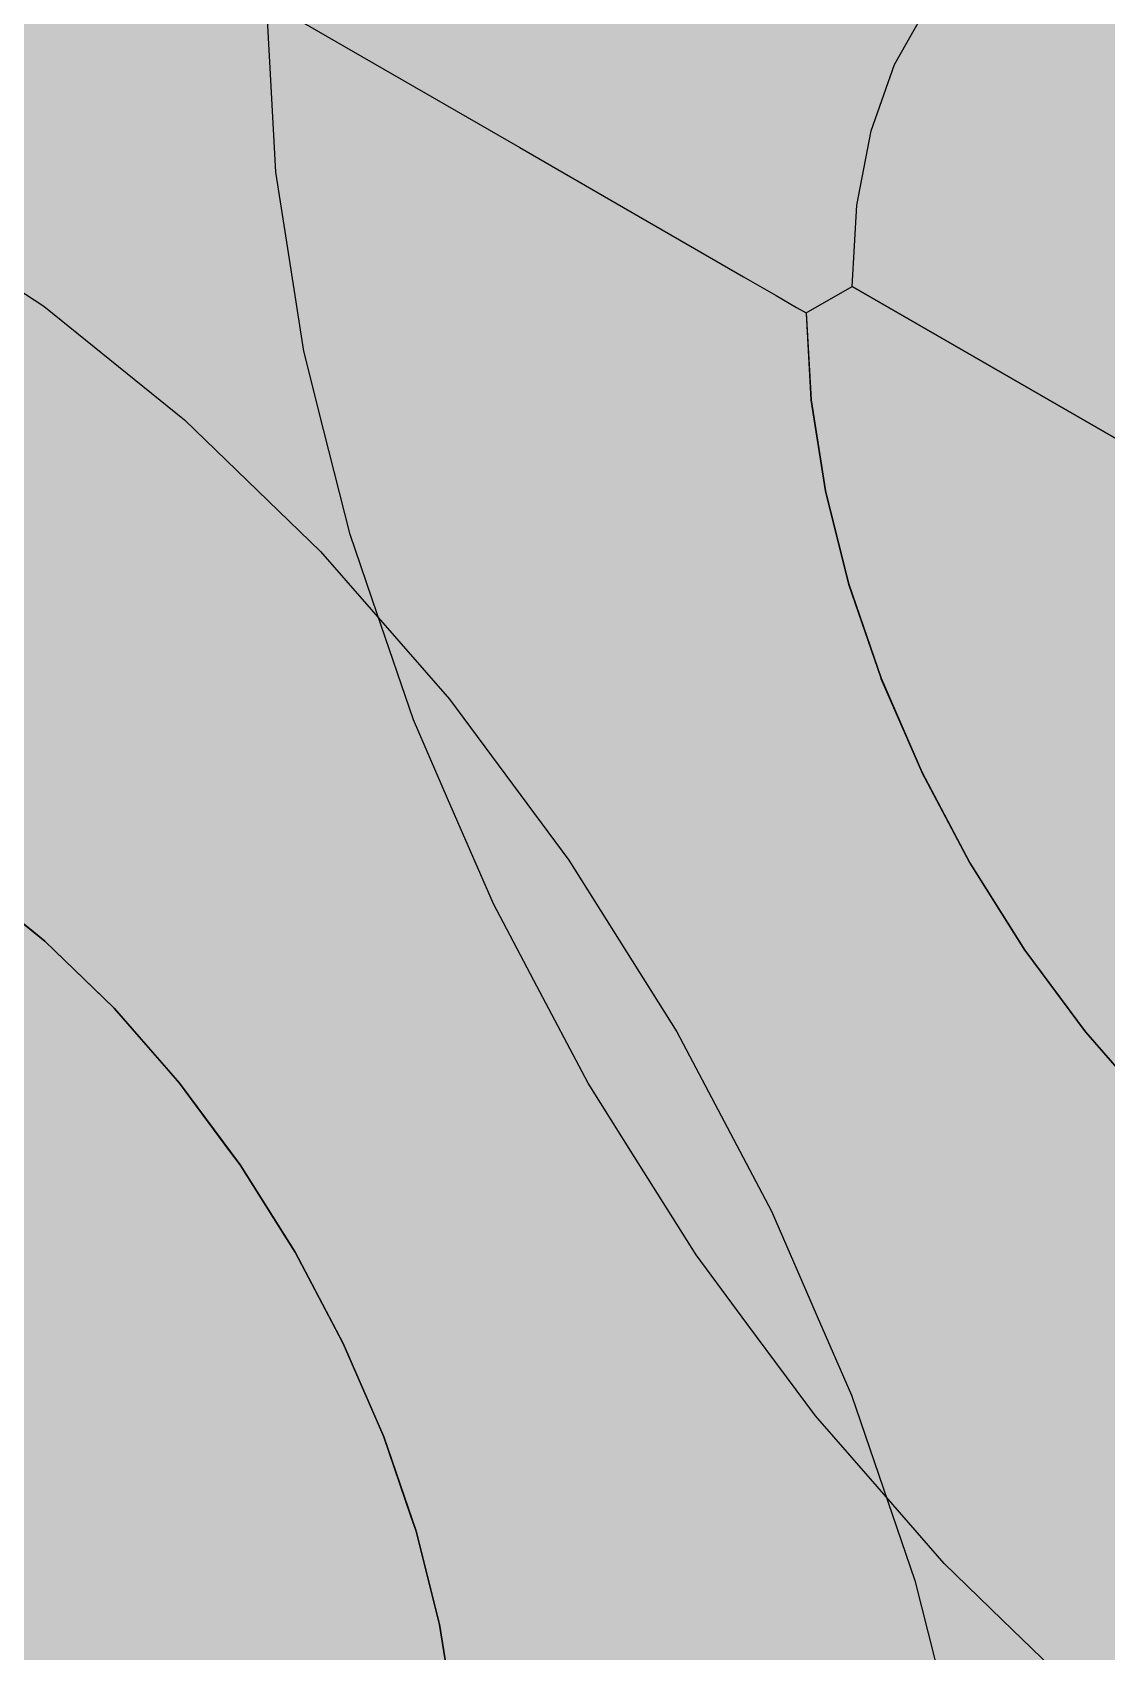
# Model space of a CAD drawing. Extents: x 0 to 297, y 0 to 210.
# Drawn here: x 206.73 to 215.03, y 131.31 to 143.83 of the extents above; entities that cross this region are included whole.
import ezdxf

# ---------------------------------------------------------------- set-up
doc = ezdxf.new("R2010")
doc.units = 0
doc.layers.add('SOMBRA', color=8, linetype='CONTINUOUS')
doc.layers.add('VISIBLE', color=7, linetype='CONTINUOUS')

msp = doc.modelspace()

# ---------------------------------------------------------------- linework, layer by layer
at = {"layer": 'SOMBRA', "color": 254}
for points in [[(212.7764, 150.1021), (211.8535, 149.9229), (200.5398, 143.3909)], [(201.4627, 143.5701), (212.7764, 150.1021), (200.5398, 143.3909)], [(213.7719, 150.0942), (212.7764, 150.1021), (201.4627, 143.5701)], [(202.4581, 143.5623), (213.7719, 150.0942), (201.4627, 143.5701)], [(214.8229, 149.8994), (213.7719, 150.0942), (202.4581, 143.5623)], [(211.8535, 149.9229), (211.019, 149.5596), (199.7053, 143.0277)], [(200.5398, 143.3909), (211.8535, 149.9229), (199.7053, 143.0277)], [(203.5092, 143.3674), (214.8229, 149.8994), (202.4581, 143.5623)], [(215.9115, 149.5209), (214.8229, 149.8994), (203.5092, 143.3674)], [(211.019, 149.5596), (210.2872, 149.0186), (198.9735, 142.4866)], [(199.7053, 143.0277), (211.019, 149.5596), (198.9735, 142.4866)], [(204.5978, 142.989), (215.9115, 149.5209), (203.5092, 143.3674)], [(217.019, 148.9653), (215.9115, 149.5209), (204.5978, 142.989)], [(210.2872, 149.0186), (209.6706, 148.309), (198.3569, 141.777)], [(198.9735, 142.4866), (210.2872, 149.0186), (198.3569, 141.777)], [(205.7053, 142.4333), (217.019, 148.9653), (204.5978, 142.989)], [(218.1266, 148.242), (217.019, 148.9653), (205.7053, 142.4333)], [(198.1474, 141.4075), (209.6706, 148.309), (204.6348, 145.153)], [(198.1474, 141.4075), (198.3569, 141.777), (209.6706, 148.309)], [(206.8129, 141.7101), (218.1266, 148.242), (205.7053, 142.4333)], [(219.2152, 147.3635), (218.1266, 148.242), (206.8129, 141.7101)], [(197.7137, 140.4811), (209.1797, 147.4429), (204.2011, 144.2266)], [(197.7137, 140.4811), (197.8659, 140.911), (209.1797, 147.4429)], [(204.6348, 145.153), (209.1797, 147.4429), (197.8659, 140.911)], [(207.9015, 140.8315), (219.2152, 147.3635), (206.8129, 141.7101)], [(220.2662, 146.3447), (219.2152, 147.3635), (207.9015, 140.8315)], [(197.4168, 139.4204), (208.8229, 146.4353), (203.9041, 143.1659)], [(197.4168, 139.4204), (197.5092, 139.9033), (208.8229, 146.4353)], [(204.2011, 144.2266), (208.8229, 146.4353), (197.5092, 139.9033)], [(203.9041, 143.1659), (208.8229, 146.4353), (208.7305, 145.9524)], [(208.9525, 139.8127), (220.2662, 146.3447), (207.9015, 140.8315)], [(203.9041, 143.1659), (208.7305, 145.9524), (208.6063, 145.3033)], [(203.9041, 143.1659), (208.6063, 145.3033), (197.2926, 138.7713)], [(221.1859, 135.4756), (209.9818, 129.5163), (221.2955, 136.0482)], [(204.1392, 128.9049), (215.3684, 135.5188), (204.0547, 128.9869)], [(204.1392, 128.9049), (215.3709, 135.5164), (215.3684, 135.5188)], [(215.3709, 135.5164), (204.1392, 128.9049), (204.5889, 128.469)], [(215.3709, 135.5164), (204.5889, 128.469), (215.9027, 135.001)], [(221.0049, 134.963), (209.8717, 128.9408), (221.1854, 135.4728)], [(209.8891, 129.0319), (221.1854, 135.4728), (209.8717, 128.9408)], [(209.8891, 129.0319), (221.1859, 135.4756), (221.1854, 135.4728)], [(221.1859, 135.4756), (209.8891, 129.0319), (209.9818, 129.5163)], [(204.6765, 128.3983), (215.9027, 135.001), (204.5889, 128.469)], [(204.6765, 128.3983), (215.9053, 134.9988), (215.9027, 135.001)], [(215.9053, 134.9988), (204.6765, 128.3983), (205.1423, 128.0224)], [(215.9053, 134.9988), (205.1423, 128.0224), (216.456, 134.5544)], [(220.7557, 134.5225), (209.6903, 128.4286), (221.004, 134.9606)], [(209.719, 128.5097), (221.004, 134.9606), (209.6903, 128.4286)], [(209.719, 128.5097), (221.0049, 134.963), (221.004, 134.9606)], [(221.0049, 134.963), (209.719, 128.5097), (209.8717, 128.9408)], [(205.2314, 127.9642), (216.456, 134.5544), (205.1423, 128.0224)], [(205.2314, 127.9642), (216.4587, 134.5526), (216.456, 134.5544)], [(216.4587, 134.5526), (205.2314, 127.9642), (205.7053, 127.6547)], [(216.4587, 134.5526), (205.7053, 127.6547), (217.019, 134.1867)], [(220.4425, 134.1614), (209.4408, 127.9884), (220.7545, 134.5204)], [(209.4803, 128.058), (220.7545, 134.5204), (209.4408, 127.9884)], [(209.4803, 128.058), (220.7557, 134.5225), (220.7545, 134.5204)], [(220.7557, 134.5225), (209.4803, 128.058), (209.6903, 128.4286)], [(205.7944, 127.61), (217.019, 134.1867), (205.7053, 127.6547)], [(205.7944, 127.61), (217.0217, 134.1854), (217.019, 134.1867)], [(217.0217, 134.1854), (205.7944, 127.61), (206.2683, 127.3723)], [(217.0217, 134.1854), (206.2683, 127.3723), (217.582, 133.9043)], [(220.0708, 133.8859), (209.1273, 127.6277), (220.441, 134.1596)], [(209.1769, 127.6847), (220.441, 134.1596), (209.1273, 127.6277)], [(209.1769, 127.6847), (220.4425, 134.1614), (220.441, 134.1596)], [(220.4425, 134.1614), (209.1769, 127.6847), (209.4408, 127.9884)], [(206.3559, 127.3419), (217.582, 133.9043), (206.2683, 127.3723)], [(206.3559, 127.3419), (217.5847, 133.9033), (217.582, 133.9043)], [(217.5847, 133.9033), (206.3559, 127.3419), (206.8217, 127.1799)], [(217.5847, 133.9033), (206.8217, 127.1799), (218.1354, 133.7119)], [(219.6469, 133.7008), (208.7553, 127.3526), (220.069, 133.8846)], [(208.8142, 127.3961), (220.069, 133.8846), (208.7553, 127.3526)], [(208.8142, 127.3961), (220.0708, 133.8859), (220.069, 133.8846)], [(220.0708, 133.8859), (208.8142, 127.3961), (209.1273, 127.6277)], [(206.9062, 127.1642), (218.1354, 133.7119), (206.8217, 127.1799)], [(206.9062, 127.1642), (218.138, 133.7114), (218.1354, 133.7119)], [(218.138, 133.7114), (206.9062, 127.1642), (207.356, 127.0809)], [(218.138, 133.7114), (207.356, 127.0809), (218.6697, 133.6128)], [(219.178, 133.6093), (208.3311, 127.168), (219.6448, 133.6999)], [(208.3983, 127.1972), (219.6448, 133.6999), (208.3311, 127.168)], [(208.3983, 127.1972), (219.6469, 133.7008), (219.6448, 133.6999)], [(219.6469, 133.7008), (208.3983, 127.1972), (208.7553, 127.3526)], [(207.436, 127.0802), (218.6697, 133.6128), (207.356, 127.0809)], [(207.436, 127.0802), (218.6721, 133.6128), (218.6697, 133.6128)], [(218.6721, 133.6128), (207.436, 127.0802), (207.862, 127.0769)], [(218.6721, 133.6128), (207.862, 127.0769), (219.1757, 133.6088)], [(207.9362, 127.0913), (219.1757, 133.6088), (207.862, 127.0769)], [(207.9362, 127.0913), (219.178, 133.6093), (219.1757, 133.6088)], [(219.178, 133.6093), (207.9362, 127.0913), (208.3311, 127.168)]]:
    msp.add_solid(points, dxfattribs=at)
at = {"layer": 'SOMBRA', "color": 252}
for points in [[(212.7057, 141.6577), (226.4574, 149.6839), (226.7859, 149.7869)], [(221.6859, 136.8812), (213.0592, 141.8618), (226.7859, 149.7869)], [(212.6306, 141.701), (225.771, 149.4688), (226.4574, 149.6839)], [(212.7057, 141.6577), (212.6306, 141.701), (226.4574, 149.6839)], [(212.4737, 141.7916), (224.6611, 149.1209), (225.771, 149.4688)], [(212.6306, 141.701), (212.4737, 141.7916), (225.771, 149.4688)], [(212.22, 141.9381), (223.0096, 148.6033), (224.6611, 149.1209)], [(212.4737, 141.7916), (212.22, 141.9381), (224.6611, 149.1209)], [(211.8425, 142.156), (220.6109, 147.8515), (223.0096, 148.6033)], [(212.22, 141.9381), (211.8425, 142.156), (223.0096, 148.6033)], [(211.2942, 142.4725), (217.0975, 146.7504), (220.6109, 147.8515)], [(211.8425, 142.156), (211.2942, 142.4725), (220.6109, 147.8515)], [(210.4912, 142.9362), (211.7628, 145.0784), (217.0975, 146.7504)], [(211.2942, 142.4725), (210.4912, 142.9362), (217.0975, 146.7504)], [(209.2718, 143.6402), (208.5337, 144.0663), (211.7628, 145.0784)], [(210.4912, 142.9362), (209.2718, 143.6402), (211.7628, 145.0784)], [(217.3726, 139.3715), (214.7468, 144.8389), (214.3226, 144.6542)], [(217.3726, 139.3715), (215.2159, 144.93), (214.7468, 144.8389)], [(214.8601, 144.7254), (203.0795, 138.1028), (214.3932, 144.6347)], [(214.8601, 144.7254), (203.4744, 138.1795), (203.0795, 138.1028)], [(203.4744, 138.1795), (214.8601, 144.7254), (214.8624, 144.7259)], [(203.4744, 138.1795), (214.8624, 144.7259), (203.5486, 138.1939)], [(215.366, 144.7219), (203.5486, 138.1939), (214.8624, 144.7259)], [(215.366, 144.7219), (203.9746, 138.1905), (203.5486, 138.1939)], [(203.9746, 138.1905), (215.366, 144.7219), (215.3684, 144.7218)], [(203.9746, 138.1905), (215.3684, 144.7218), (204.0547, 138.1899)], [(215.9001, 144.6233), (204.0547, 138.1899), (215.3684, 144.7218)], [(214.3912, 144.6339), (202.6553, 137.9181), (213.969, 144.4501)], [(214.3912, 144.6339), (203.0124, 138.0736), (202.6553, 137.9181)], [(203.0124, 138.0736), (214.3912, 144.6339), (214.3932, 144.6347)], [(203.0124, 138.0736), (214.3932, 144.6347), (203.0795, 138.1028)], [(215.9001, 144.6233), (204.5044, 138.1065), (204.0547, 138.1899)], [(204.5044, 138.1065), (215.9001, 144.6233), (215.9027, 144.6228)], [(204.5044, 138.1065), (215.9027, 144.6228), (204.5889, 138.0908)], [(216.4534, 144.4313), (204.5889, 138.0908), (215.9027, 144.6228)], [(217.3726, 139.3715), (214.3226, 144.6542), (213.9506, 144.3792)], [(213.9672, 144.4488), (202.2833, 137.6431), (213.597, 144.1751)], [(213.9672, 144.4488), (202.5965, 137.8746), (202.2833, 137.6431)], [(202.5965, 137.8746), (213.9672, 144.4488), (213.969, 144.4501)], [(202.5965, 137.8746), (213.969, 144.4501), (202.6553, 137.9181)], [(216.4534, 144.4313), (205.0547, 137.9289), (204.5889, 138.0908)], [(205.0547, 137.9289), (216.4534, 144.4313), (216.456, 144.4304)], [(205.0547, 137.9289), (216.456, 144.4304), (205.1423, 137.8984)], [(217.0163, 144.1493), (205.1423, 137.8984), (216.456, 144.4304)], [(217.3726, 139.3715), (213.9506, 144.3792), (213.6371, 144.0185)], [(213.5955, 144.1733), (201.9698, 137.2824), (213.2836, 143.8143)], [(213.5955, 144.1733), (202.2337, 137.586), (201.9698, 137.2824)], [(202.2337, 137.586), (213.5955, 144.1733), (213.597, 144.1751)], [(202.2337, 137.586), (213.597, 144.1751), (202.2833, 137.6431)], [(217.0163, 144.1493), (205.6162, 137.6607), (205.1423, 137.8984)], [(205.6162, 137.6607), (217.0163, 144.1493), (217.019, 144.148)], [(205.6162, 137.6607), (217.019, 144.148), (205.7053, 137.616)], [(217.5793, 143.7821), (205.7053, 137.616), (217.019, 144.148)], [(213.5955, 144.1733), (213.2836, 143.8143), (213.6371, 144.0185)], [(213.2824, 143.8122), (213.3876, 143.5782), (213.6371, 144.0185)], [(213.2824, 143.8122), (213.6371, 144.0185), (213.2836, 143.8143)], [(217.3726, 139.3715), (213.6371, 144.0185), (213.3876, 143.5782)], [(213.2824, 143.8122), (201.7203, 136.8421), (213.034, 143.3741)], [(213.2824, 143.8122), (201.9304, 137.2127), (201.7203, 136.8421)], [(201.9304, 137.2127), (213.2824, 143.8122), (213.2836, 143.8143)], [(201.9304, 137.2127), (213.2836, 143.8143), (201.9698, 137.2824)], [(217.5793, 143.7821), (206.1792, 137.3065), (205.7053, 137.616)], [(206.1792, 137.3065), (217.5793, 143.7821), (217.582, 143.7803)], [(206.1792, 137.3065), (217.582, 143.7803), (206.2683, 137.2483)], [(218.1328, 143.3359), (206.2683, 137.2483), (217.582, 143.7803)], [(213.2824, 143.8122), (213.034, 143.3741), (213.3876, 143.5782)], [(213.0331, 143.3716), (213.2062, 143.066), (213.3876, 143.5782)], [(213.0331, 143.3716), (213.3876, 143.5782), (213.034, 143.3741)], [(217.3726, 139.3715), (213.3876, 143.5782), (213.2062, 143.066)], [(213.0331, 143.3716), (201.5389, 136.3299), (212.8527, 142.8619)], [(213.0331, 143.3716), (201.6916, 136.7611), (201.5389, 136.3299)], [(201.6916, 136.7611), (213.0331, 143.3716), (213.034, 143.3741)], [(201.6916, 136.7611), (213.034, 143.3741), (201.7203, 136.8421)], [(218.1328, 143.3359), (206.7341, 136.8724), (206.2683, 137.2483)], [(206.7341, 136.8724), (218.1328, 143.3359), (218.1354, 143.3337)], [(206.7341, 136.8724), (218.1354, 143.3337), (206.8217, 136.8017)], [(218.6671, 142.8183), (206.8217, 136.8017), (218.1354, 143.3337)], [(213.0331, 143.3716), (212.8527, 142.8619), (213.2062, 143.066)], [(212.8521, 142.8591), (213.0961, 142.4906), (213.2062, 143.066)], [(212.8521, 142.8591), (213.2062, 143.066), (212.8527, 142.8619)], [(217.3726, 139.3715), (213.2062, 143.066), (213.0961, 142.4906)], [(212.8521, 142.8591), (201.4289, 135.7545), (212.7426, 142.2865)], [(212.8521, 142.8591), (201.5215, 136.2389), (201.4289, 135.7545)], [(201.5215, 136.2389), (212.8521, 142.8591), (212.8527, 142.8619)], [(201.5215, 136.2389), (212.8527, 142.8619), (201.5389, 136.3299)], [(212.8521, 142.8591), (212.7426, 142.2865), (213.0961, 142.4906)], [(218.6671, 142.8183), (207.2714, 136.3658), (206.8217, 136.8017)], [(207.2714, 136.3658), (218.6671, 142.8183), (218.6697, 142.8158)], [(207.2714, 136.3658), (218.6697, 142.8158), (207.356, 136.2839)], [(219.1733, 142.2383), (207.356, 136.2839), (218.6697, 142.8158)], [(212.7424, 142.2834), (213.0592, 141.8618), (213.0961, 142.4906)], [(212.7424, 142.2834), (213.0961, 142.4906), (212.7426, 142.2865)], [(217.3726, 139.3715), (213.0961, 142.4906), (213.0592, 141.8618)], [(206.2781, 137.3286), (206.8129, 141.7101), (205.7053, 142.4333)], [(212.7424, 142.2834), (201.392, 135.1257), (212.7057, 141.6577)], [(212.7424, 142.2834), (201.423, 135.655), (201.392, 135.1257)], [(201.423, 135.655), (212.7424, 142.2834), (212.7426, 142.2865)], [(201.423, 135.655), (212.7426, 142.2865), (201.4289, 135.7545)], [(219.1733, 142.2383), (207.7819, 135.7954), (207.356, 136.2839)], [(207.7819, 135.7954), (219.1733, 142.2383), (219.1757, 142.2355)], [(207.7819, 135.7954), (219.1757, 142.2355), (207.862, 135.7036)], [(219.6426, 141.6058), (207.862, 135.7036), (219.1757, 142.2355)], [(212.7424, 142.2834), (212.7057, 141.6577), (213.0592, 141.8618)], [(206.8817, 137.0258), (206.8129, 141.7101), (206.2781, 137.3286)], [(206.8817, 137.0258), (207.9015, 140.8315), (206.8129, 141.7101)], [(201.3978, 135.0194), (212.7057, 141.6577), (201.392, 135.1257)], [(201.3978, 135.0194), (212.7059, 141.6544), (212.7057, 141.6577)], [(212.7059, 141.6544), (201.3978, 135.0194), (201.4289, 134.4543)], [(212.7059, 141.6544), (201.4289, 134.4543), (212.7426, 140.9863)], [(219.6426, 141.6058), (208.2569, 135.1709), (207.862, 135.7036)], [(208.2569, 135.1709), (219.6426, 141.6058), (219.6448, 141.6027)], [(208.2569, 135.1709), (219.6448, 141.6027), (208.3311, 135.0708)], [(220.067, 140.9315), (208.3311, 135.0708), (219.6448, 141.6027)], [(197.6614, 134.2259), (197.5092, 134.8315), (208.8229, 141.3635)], [(197.6614, 134.2259), (208.8229, 141.3635), (204.1488, 137.9714)], [(204.1488, 137.9714), (208.8229, 141.3635), (208.9751, 140.7579)], [(217.5266, 136.8934), (223.7509, 141.2453), (212.4371, 134.7134)], [(201.4463, 134.3431), (212.7426, 140.9863), (201.4289, 134.4543)], [(201.4463, 134.3431), (212.7431, 140.9829), (212.7426, 140.9863)], [(212.7431, 140.9829), (201.4463, 134.3431), (201.5389, 133.7517)], [(212.7431, 140.9829), (201.5389, 133.7517), (212.8527, 140.2837)], [(207.5418, 136.6947), (207.9015, 140.8315), (206.8817, 137.0258)], [(207.5418, 136.6947), (208.9525, 139.8127), (207.9015, 140.8315)], [(220.067, 140.9315), (208.6882, 134.503), (208.3311, 135.0708)], [(208.6882, 134.503), (220.067, 140.9315), (220.069, 140.9283)], [(208.6882, 134.503), (220.069, 140.9283), (208.7553, 134.3963)], [(220.4393, 140.227), (208.7553, 134.3963), (220.069, 140.9283)], [(204.1488, 137.9714), (208.9751, 140.7579), (209.1797, 139.9439)], [(201.5676, 133.6376), (212.8527, 140.2837), (201.5389, 133.7517)], [(201.5676, 133.6376), (212.8535, 140.2803), (212.8527, 140.2837)], [(212.8535, 140.2803), (201.5676, 133.6376), (201.7203, 133.0301)], [(212.8535, 140.2803), (201.7203, 133.0301), (213.034, 139.5621)], [(220.4393, 140.227), (209.0685, 133.8032), (208.7553, 134.3963)], [(209.0685, 133.8032), (220.4393, 140.227), (220.441, 140.2237)], [(209.0685, 133.8032), (220.441, 140.2237), (209.1273, 133.6917)], [(220.753, 139.5044), (209.1273, 133.6917), (220.441, 140.2237)], [(204.1488, 137.9714), (209.1797, 139.9439), (197.8659, 133.4119)], [(198.0754, 132.8007), (197.8659, 133.4119), (209.1797, 139.9439)], [(198.0754, 132.8007), (209.1797, 139.9439), (204.5627, 136.5461)], [(204.5627, 136.5461), (209.1797, 139.9439), (209.3891, 139.3326)], [(208.2936, 136.3176), (208.9525, 139.8127), (207.5418, 136.6947)], [(208.2936, 136.3176), (209.948, 138.6712), (208.9525, 139.8127)], [(212.7907, 133.8982), (224.3675, 139.8237), (219.2781, 137.6436)], [(212.7907, 133.8982), (213.0538, 133.2917), (224.3675, 139.8237)], [(219.8226, 136.2155), (224.3675, 139.8237), (213.0538, 133.2917)], [(201.7598, 132.9149), (213.034, 139.5621), (201.7203, 133.0301)], [(201.7598, 132.9149), (213.0352, 139.5586), (213.034, 139.5621)], [(213.0352, 139.5586), (201.7598, 132.9149), (201.9698, 132.3017)], [(213.0352, 139.5586), (201.9698, 132.3017), (213.2836, 138.8337)], [(220.753, 139.5044), (209.3912, 133.0834), (209.1273, 133.6917)], [(209.3912, 133.0834), (220.753, 139.5044), (220.7545, 139.501)], [(209.3912, 133.0834), (220.7545, 139.501), (209.4408, 132.969)], [(221.0028, 138.7761), (209.4408, 132.969), (220.7545, 139.501)], [(204.5627, 136.5461), (209.3891, 139.3326), (209.6706, 138.511)], [(202.0195, 132.1874), (213.2836, 138.8337), (201.9698, 132.3017)], [(202.0195, 132.1874), (213.2851, 138.8302), (213.2836, 138.8337)], [(213.2851, 138.8302), (202.0195, 132.1874), (202.2833, 131.5791)], [(213.2851, 138.8302), (202.2833, 131.5791), (213.597, 138.111)], [(221.0028, 138.7761), (209.6508, 132.3559), (209.4408, 132.969)], [(209.6508, 132.3559), (221.0028, 138.7761), (221.004, 138.7726)], [(209.6508, 132.3559), (221.004, 138.7726), (209.6903, 132.2406)], [(221.1845, 138.0544), (209.6903, 132.2406), (221.004, 138.7726)], [(209.1903, 135.8677), (209.948, 138.6712), (208.2936, 136.3176)], [(209.1903, 135.8677), (210.8708, 137.4263), (209.948, 138.6712)], [(204.5627, 136.5461), (209.6706, 138.511), (198.3569, 131.979)], [(198.6199, 131.3726), (198.3569, 131.979), (209.6706, 138.511)], [(198.6199, 131.3726), (209.6706, 138.511), (205.1072, 135.118)], [(205.1072, 135.118), (209.6706, 138.511), (209.9336, 137.9045)], [(213.3353, 132.4701), (224.8584, 138.3908), (219.8226, 136.2155)], [(213.3353, 132.4701), (213.5447, 131.8588), (224.8584, 138.3908)], [(220.2367, 134.7903), (224.8584, 138.3908), (213.5447, 131.8588)], [(221.1845, 138.0544), (209.843, 131.6332), (209.6903, 132.2406)], [(209.843, 131.6332), (221.1845, 138.0544), (221.1854, 138.051)], [(209.843, 131.6332), (221.1854, 138.051), (209.8717, 131.519)], [(205.1072, 135.118), (209.9336, 137.9045), (210.2872, 137.0893)], [(212.7002, 134.1069), (219.2781, 137.6436), (217.5266, 136.8934)], [(212.7002, 134.1069), (212.7907, 133.8982), (219.2781, 137.6436)], [(206.8217, 136.8017), (206.2781, 137.3286), (206.2683, 137.2483)], [(206.8217, 136.8017), (206.5746, 137.1799), (206.2781, 137.3286)], [(210.3212, 135.3004), (210.8708, 137.4263), (209.1903, 135.8677)], [(210.3212, 135.3004), (211.7053, 136.0995), (210.8708, 137.4263)], [(205.1072, 135.118), (210.2872, 137.0893), (198.9735, 130.5574)], [(199.2857, 129.9661), (198.9735, 130.5574), (210.2872, 137.0893)], [(199.2857, 129.9661), (210.2872, 137.0893), (205.773, 133.7116)], [(205.773, 133.7116), (210.2872, 137.0893), (210.5994, 136.498)], [(206.8217, 136.8017), (206.8411, 136.8743), (206.5746, 137.1799)], [(206.8411, 136.8743), (206.8817, 137.0258), (206.5746, 137.1799)], [(207.356, 136.2839), (206.8817, 137.0258), (206.8411, 136.8743)], [(207.356, 136.2839), (207.3847, 136.3474), (206.8817, 137.0258)], [(207.3847, 136.3474), (207.2028, 136.8647), (206.8817, 137.0258)], [(213.7493, 131.0448), (225.2152, 136.9712), (220.2367, 134.7903)], [(213.7493, 131.0448), (213.9015, 130.4392), (225.2152, 136.9712)], [(220.5129, 133.3922), (225.2152, 136.9712), (213.9015, 130.4392)], [(207.356, 136.2839), (206.8411, 136.8743), (206.8217, 136.8017)], [(207.3847, 136.3474), (207.4447, 136.4801), (207.2028, 136.8647)], [(207.4447, 136.4801), (207.5418, 136.6947), (207.2028, 136.8647)], [(212.7002, 134.1069), (217.5266, 136.8934), (212.4371, 134.7134)], [(207.8995, 135.757), (207.5418, 136.6947), (207.4447, 136.4801)], [(207.8995, 135.757), (207.978, 135.8686), (207.5418, 136.6947)], [(207.978, 135.8686), (207.9035, 136.5133), (207.5418, 136.6947)], [(205.773, 133.7116), (210.5994, 136.498), (211.019, 135.7032)], [(207.862, 135.7036), (207.4447, 136.4801), (207.3847, 136.3474)], [(207.862, 135.7036), (207.8995, 135.757), (207.4447, 136.4801)], [(207.978, 135.8686), (208.1048, 136.049), (207.9035, 136.5133)], [(208.1048, 136.049), (208.2936, 136.3176), (207.9035, 136.5133)], [(207.862, 135.7036), (207.3847, 136.3474), (207.356, 136.2839)], [(208.4723, 135.2017), (208.2936, 136.3176), (208.1048, 136.049)], [(208.4723, 135.2017), (208.6268, 135.345), (208.2936, 136.3176)], [(208.6268, 135.345), (208.7194, 136.1039), (208.2936, 136.3176)], [(213.3353, 132.4701), (219.8226, 136.2155), (213.0538, 133.2917)], [(208.6268, 135.345), (208.8566, 135.5581), (208.7194, 136.1039)], [(208.8566, 135.5581), (209.1903, 135.8677), (208.7194, 136.1039)], [(211.8516, 134.5326), (211.7053, 136.0995), (210.3212, 135.3004)], [(211.8516, 134.5326), (212.4371, 134.7134), (211.7053, 136.0995)], [(208.3768, 135.1132), (208.1048, 136.049), (207.978, 135.8686)], [(208.3768, 135.1132), (208.4723, 135.2017), (208.1048, 136.049)], [(208.3311, 135.0708), (207.978, 135.8686), (207.8995, 135.757)], [(208.3311, 135.0708), (208.3768, 135.1132), (207.978, 135.8686)], [(209.0987, 134.5946), (209.1903, 135.8677), (208.8566, 135.5581)], [(209.0987, 134.5946), (209.3657, 134.7487), (209.1903, 135.8677)], [(209.3657, 134.7487), (209.7187, 135.6026), (209.1903, 135.8677)], [(205.773, 133.7116), (211.019, 135.7032), (199.7053, 129.1713)], [(200.0613, 128.6053), (199.7053, 129.1713), (211.019, 135.7032)], [(200.0613, 128.6053), (211.019, 135.7032), (206.5487, 132.3507)], [(206.5487, 132.3507), (211.019, 135.7032), (211.375, 135.1372)], [(208.3311, 135.0708), (207.8995, 135.757), (207.862, 135.7036)], [(209.3657, 134.7487), (209.7534, 134.9725), (209.7187, 135.6026)], [(209.7534, 134.9725), (210.3212, 135.3004), (209.7187, 135.6026)], [(214.0256, 129.6468), (225.4317, 135.5892), (220.5129, 133.3922)], [(214.0256, 129.6468), (214.118, 129.0572), (225.4317, 135.5892)], [(220.647, 132.0453), (225.4317, 135.5892), (214.118, 129.0572)], [(208.9194, 134.491), (208.8566, 135.5581), (208.6268, 135.345)], [(208.9194, 134.491), (209.0987, 134.5946), (208.8566, 135.5581)], [(208.8084, 134.4269), (208.6268, 135.345), (208.4723, 135.2017)], [(208.8084, 134.4269), (208.9194, 134.491), (208.6268, 135.345)], [(208.7553, 134.3963), (208.4723, 135.2017), (208.3768, 135.1132)], [(208.7553, 134.3963), (208.8084, 134.4269), (208.4723, 135.2017)], [(209.8121, 133.9031), (210.3212, 135.3004), (209.7534, 134.9725)], [(209.8121, 133.9031), (210.2471, 134.0373), (210.3212, 135.3004)], [(210.2471, 134.0373), (211.021, 134.9493), (210.3212, 135.3004)], [(206.5487, 132.3507), (211.375, 135.1372), (211.8535, 134.3764)], [(208.7553, 134.3963), (208.3768, 135.1132), (208.3311, 135.0708)], [(209.5126, 133.8106), (209.7534, 134.9725), (209.3657, 134.7487)], [(209.5126, 133.8106), (209.8121, 133.9031), (209.7534, 134.9725)], [(210.2471, 134.0373), (210.8842, 134.234), (211.021, 134.9493)], [(210.8842, 134.234), (211.8516, 134.5326), (211.021, 134.9493)], [(209.3114, 133.7485), (209.3657, 134.7487), (209.0987, 134.5946)], [(209.3114, 133.7485), (209.5126, 133.8106), (209.3657, 134.7487)], [(212.7002, 134.1069), (212.4371, 134.7134), (211.8516, 134.5326)], [(213.7493, 131.0448), (220.2367, 134.7903), (213.5447, 131.8588)], [(209.1869, 133.7101), (209.0987, 134.5946), (208.9194, 134.491)], [(209.1869, 133.7101), (209.3114, 133.7485), (209.0987, 134.5946)], [(209.1273, 133.6917), (208.9194, 134.491), (208.8084, 134.4269)], [(209.1273, 133.6917), (209.1869, 133.7101), (208.9194, 134.491)], [(210.6631, 133.0782), (211.3586, 133.1403), (211.8516, 134.5326)], [(210.6631, 133.0782), (211.8516, 134.5326), (210.8842, 134.234)], [(211.3586, 133.1403), (212.7002, 134.1069), (211.8516, 134.5326)], [(206.5487, 132.3507), (211.8535, 134.3764), (200.5398, 127.8444)], [(200.9335, 127.3134), (200.5398, 127.8444), (211.8535, 134.3764)], [(200.9335, 127.3134), (211.8535, 134.3764), (207.4208, 131.0588)], [(207.4208, 131.0588), (211.8535, 134.3764), (212.2472, 133.8454)], [(209.1273, 133.6917), (208.8084, 134.4269), (208.7553, 134.3963)], [(210.1883, 133.0358), (210.6631, 133.0782), (210.8842, 134.234)], [(210.1883, 133.0358), (210.8842, 134.234), (210.2471, 134.0373)], [(214.1596, 128.2998), (225.5043, 134.2684), (220.647, 132.0453)], [(214.1596, 128.2998), (214.1906, 127.7364), (225.5043, 134.2684)], [(220.6363, 130.7726), (225.5043, 134.2684), (214.1906, 127.7364)], [(211.3586, 133.1403), (212.7907, 133.8982), (212.7002, 134.1069)], [(209.8614, 133.0066), (210.2471, 134.0373), (209.8121, 133.9031)], [(209.8614, 133.0066), (210.1883, 133.0358), (210.2471, 134.0373)], [(207.4208, 131.0588), (212.2472, 133.8454), (212.7764, 133.1316)], [(209.6417, 132.987), (209.8121, 133.9031), (209.5126, 133.8106)], [(209.6417, 132.987), (209.8614, 133.0066), (209.8121, 133.9031)], [(211.3586, 133.1403), (212.4146, 133.2346), (212.7907, 133.8982)], [(212.4146, 133.2346), (213.0538, 133.2917), (212.7907, 133.8982)], [(209.4408, 132.969), (209.1869, 133.7101), (209.1273, 133.6917)], [(209.4408, 132.969), (209.3114, 133.7485), (209.1869, 133.7101)], [(209.5058, 132.9748), (209.5126, 133.8106), (209.3114, 133.7485)], [(209.4408, 132.969), (209.5058, 132.9748), (209.3114, 133.7485)], [(209.5058, 132.9748), (209.6417, 132.987), (209.5126, 133.8106)], [(214.0256, 129.6468), (220.5129, 133.3922), (213.9015, 130.4392)], [(210.9943, 132.1115), (211.7363, 132.038), (212.4146, 133.2346)], [(210.9943, 132.1115), (212.4146, 133.2346), (211.3586, 133.1403)], [(211.7363, 132.038), (213.0538, 133.2917), (212.4146, 133.2346)], [(211.7363, 132.038), (213.3353, 132.4701), (213.0538, 133.2917)], [(207.4208, 131.0588), (212.7764, 133.1316), (201.4627, 126.5996)], [(201.8873, 126.1126), (201.4627, 126.5996), (212.7764, 133.1316)], [(201.8873, 126.1126), (212.7764, 133.1316), (208.3747, 129.8581)], [(208.3747, 129.8581), (212.7764, 133.1316), (213.201, 132.6446)], [(210.139, 132.1962), (210.4878, 132.1616), (210.6631, 133.0782)], [(210.139, 132.1962), (210.6631, 133.0782), (210.1883, 133.0358)], [(210.4878, 132.1616), (210.9943, 132.1115), (211.3586, 133.1403)], [(210.4878, 132.1616), (211.3586, 133.1403), (210.6631, 133.0782)], [(209.6903, 132.2406), (209.5058, 132.9748), (209.4408, 132.969)], [(209.6903, 132.2406), (209.6417, 132.987), (209.5058, 132.9748)], [(209.7597, 132.2338), (209.8614, 133.0066), (209.6417, 132.987)], [(209.6903, 132.2406), (209.7597, 132.2338), (209.6417, 132.987)], [(209.7597, 132.2338), (209.9047, 132.2194), (209.8614, 133.0066)], [(209.9047, 132.2194), (210.1883, 133.0358), (209.8614, 133.0066)], [(209.9047, 132.2194), (210.139, 132.1962), (210.1883, 133.0358)], [(220.4812, 129.5958), (225.4317, 133.0314), (214.118, 126.4994)], [(214.149, 127.0271), (214.118, 126.4994), (225.4317, 133.0314)], [(214.149, 127.0271), (225.4317, 133.0314), (220.6363, 130.7726)], [(208.3747, 129.8581), (213.201, 132.6446), (213.7719, 131.99)], [(211.7363, 132.038), (212.8628, 131.9264), (213.3353, 132.4701)], [(212.8628, 131.9264), (213.5447, 131.8588), (213.3353, 132.4701)], [(209.8717, 131.519), (209.7597, 132.2338), (209.6903, 132.2406)], [(209.8717, 131.519), (209.9047, 132.2194), (209.7597, 132.2338)], [(209.8717, 131.519), (209.9442, 131.4996), (209.9047, 132.2194)], [(209.9442, 131.4996), (210.139, 132.1962), (209.9047, 132.2194)], [(209.9442, 131.4996), (210.0958, 131.459), (210.139, 132.1962)], [(210.0958, 131.459), (210.4878, 132.1616), (210.139, 132.1962)], [(210.0958, 131.459), (210.3408, 131.3933), (210.4878, 132.1616)], [(210.3408, 131.3933), (210.9943, 132.1115), (210.4878, 132.1616)], [(210.3408, 131.3933), (210.7055, 131.2956), (210.9943, 132.1115)], [(210.7055, 131.2956), (211.7363, 132.038), (210.9943, 132.1115)], [(208.3747, 129.8581), (213.7719, 131.99), (202.4581, 125.458)], [(202.9065, 125.0234), (202.4581, 125.458), (213.7719, 131.99)], [(202.9065, 125.0234), (213.7719, 131.99), (209.3938, 128.7688)], [(209.3938, 128.7688), (213.7719, 131.99), (214.2202, 131.5554)], [(210.7055, 131.2956), (211.235, 131.1537), (211.7363, 132.038)], [(211.235, 131.1537), (212.8628, 131.9264), (211.7363, 132.038)], [(214.1596, 128.2998), (220.647, 132.0453), (214.118, 129.0572)], [(211.235, 131.1537), (212.0107, 130.9458), (212.8628, 131.9264)], [(212.0107, 130.9458), (213.5447, 131.8588), (212.8628, 131.9264)], [(212.0107, 130.9458), (213.7493, 131.0448), (213.5447, 131.8588)], [(220.1842, 128.5351), (225.2152, 131.8994), (213.9015, 125.3674)], [(213.9938, 125.8503), (213.9015, 125.3674), (225.2152, 131.8994)], [(213.9938, 125.8503), (225.2152, 131.8994), (220.4812, 129.5958)], [(209.3938, 128.7688), (214.2202, 131.5554), (214.8229, 130.9712)], [(209.9818, 130.8165), (209.9442, 131.4996), (209.8717, 131.519)], [(209.9818, 130.8165), (210.0958, 131.459), (209.9442, 131.4996)], [(209.9818, 130.8165), (210.0562, 130.7848), (210.0958, 131.459)], [(210.0562, 130.7848), (210.3408, 131.3933), (210.0958, 131.459)], [(210.0562, 130.7848), (210.2118, 130.7186), (210.3408, 131.3933)], [(210.2118, 130.7186), (210.7055, 131.2956), (210.3408, 131.3933)]]:
    msp.add_solid(points, dxfattribs=at)
at = {"layer": 'SOMBRA', "color": 253}
for points in [[(221.2617, 145.2031), (220.2662, 146.3447), (208.9525, 139.8127)], [(197.2617, 138.2436), (208.6063, 145.3033), (203.749, 141.9891)], [(197.2617, 138.2436), (197.2926, 138.7713), (208.6063, 145.3033)], [(203.749, 141.9891), (208.6063, 145.3033), (208.5754, 144.7756)], [(209.948, 138.6712), (221.2617, 145.2031), (208.9525, 139.8127)], [(222.1845, 143.9583), (221.2617, 145.2031), (209.948, 138.6712)], [(203.749, 141.9891), (208.5754, 144.7756), (208.5337, 144.0663)], [(203.749, 141.9891), (208.5337, 144.0663), (197.22, 137.5344)], [(197.251, 136.9709), (197.22, 137.5344), (208.5337, 144.0663)], [(197.251, 136.9709), (208.5337, 144.0663), (203.7384, 140.7164)], [(203.7384, 140.7164), (208.5337, 144.0663), (208.5647, 143.5029)], [(208.5647, 143.5029), (208.5337, 144.0663), (209.2718, 143.6402)], [(210.8708, 137.4263), (222.1845, 143.9583), (209.948, 138.6712)], [(223.019, 142.6314), (222.1845, 143.9583), (210.8708, 137.4263)], [(209.3381, 142.4343), (208.5647, 143.5029), (209.2718, 143.6402)], [(209.3381, 142.4343), (209.2718, 143.6402), (210.4912, 142.9362)], [(203.7384, 140.7164), (208.5647, 143.5029), (208.6063, 142.7455)], [(209.3381, 142.4343), (208.6063, 142.7455), (208.5647, 143.5029)], [(210.547, 141.9201), (209.3381, 142.4343), (210.4912, 142.9362)], [(210.547, 141.9201), (210.4912, 142.9362), (211.2942, 142.4725)], [(203.7384, 140.7164), (208.6063, 142.7455), (197.2926, 136.2135)], [(197.385, 135.624), (197.2926, 136.2135), (208.6063, 142.7455)], [(197.385, 135.624), (208.6063, 142.7455), (203.8723, 139.3694)], [(203.8723, 139.3694), (208.6063, 142.7455), (208.6987, 142.156)], [(208.6987, 142.156), (208.6063, 142.7455), (209.3381, 142.4343)], [(211.7053, 136.0995), (223.019, 142.6314), (210.8708, 137.4263)], [(223.7509, 141.2453), (223.019, 142.6314), (211.7053, 136.0995)], [(211.3432, 141.5814), (210.547, 141.9201), (211.2942, 142.4725)], [(211.3432, 141.5814), (211.2942, 142.4725), (211.8425, 142.156)], [(209.5358, 141.1725), (208.6987, 142.156), (209.3381, 142.4343)], [(209.5358, 141.1725), (209.3381, 142.4343), (210.547, 141.9201)], [(203.8723, 139.3694), (208.6987, 142.156), (208.8229, 141.3635)], [(209.5358, 141.1725), (208.8229, 141.3635), (208.6987, 142.156)], [(211.8868, 141.3502), (211.3432, 141.5814), (211.8425, 142.156)], [(211.8868, 141.3502), (211.8425, 142.156), (212.22, 141.9381)], [(210.7136, 140.8569), (209.5358, 141.1725), (210.547, 141.9201)], [(210.7136, 140.8569), (210.547, 141.9201), (211.3432, 141.5814)], [(212.2611, 141.1911), (211.8868, 141.3502), (212.22, 141.9381)], [(212.2611, 141.1911), (212.22, 141.9381), (212.4737, 141.7916)], [(212.5126, 141.0841), (212.2611, 141.1911), (212.4737, 141.7916)], [(212.5126, 141.0841), (212.4737, 141.7916), (212.6306, 141.701)], [(211.4893, 140.649), (210.7136, 140.8569), (211.3432, 141.5814)], [(211.4893, 140.649), (211.3432, 141.5814), (211.8868, 141.3502)], [(212.6681, 141.0179), (212.5126, 141.0841), (212.6306, 141.701)], [(212.6681, 141.0179), (212.6306, 141.701), (212.7057, 141.6577)], [(212.7426, 140.9863), (212.6681, 141.0179), (212.7057, 141.6577)], [(203.8723, 139.3694), (208.8229, 141.3635), (197.5092, 134.8315)], [(208.9751, 140.7579), (208.8229, 141.3635), (209.5358, 141.1725)], [(212.0189, 140.5071), (211.4893, 140.649), (211.8868, 141.3502)], [(212.0189, 140.5071), (211.8868, 141.3502), (212.2611, 141.1911)], [(212.4371, 134.7134), (223.7509, 141.2453), (211.7053, 136.0995)], [(209.8615, 139.8763), (208.9751, 140.7579), (209.5358, 141.1725)], [(209.8615, 139.8763), (209.5358, 141.1725), (210.7136, 140.8569)], [(212.3835, 140.4094), (212.0189, 140.5071), (212.2611, 141.1911)], [(212.3835, 140.4094), (212.2611, 141.1911), (212.5126, 141.0841)], [(212.6286, 140.3438), (212.3835, 140.4094), (212.5126, 141.0841)], [(212.6286, 140.3438), (212.5126, 141.0841), (212.6681, 141.0179)], [(212.7801, 140.3032), (212.6286, 140.3438), (212.6681, 141.0179)], [(212.7801, 140.3032), (212.6681, 141.0179), (212.7426, 140.9863)], [(212.8527, 140.2837), (212.7801, 140.3032), (212.7426, 140.9863)], [(210.9881, 139.7648), (209.8615, 139.8763), (210.7136, 140.8569)], [(210.9881, 139.7648), (210.7136, 140.8569), (211.4893, 140.649)], [(209.8615, 139.8763), (209.1797, 139.9439), (208.9751, 140.7579)], [(211.73, 139.6913), (210.9881, 139.7648), (211.4893, 140.649)], [(211.73, 139.6913), (211.4893, 140.649), (212.0189, 140.5071)], [(212.2366, 139.6411), (211.73, 139.6913), (212.0189, 140.5071)], [(212.2366, 139.6411), (212.0189, 140.5071), (212.3835, 140.4094)], [(212.5853, 139.6065), (212.2366, 139.6411), (212.3835, 140.4094)], [(212.5853, 139.6065), (212.3835, 140.4094), (212.6286, 140.3438)], [(212.8197, 139.5833), (212.5853, 139.6065), (212.6286, 140.3438)], [(212.8197, 139.5833), (212.6286, 140.3438), (212.7801, 140.3032)], [(212.9646, 139.569), (212.8197, 139.5833), (212.7801, 140.3032)], [(212.9646, 139.569), (212.7801, 140.3032), (212.8527, 140.2837)], [(213.034, 139.5621), (212.9646, 139.569), (212.8527, 140.2837)], [(209.3891, 139.3326), (209.1797, 139.9439), (209.8615, 139.8763)], [(210.3098, 138.5681), (209.3891, 139.3326), (209.8615, 139.8763)], [(210.3098, 138.5681), (209.8615, 139.8763), (210.9881, 139.7648)], [(211.3657, 138.6624), (210.3098, 138.5681), (210.9881, 139.7648)], [(211.3657, 138.6624), (210.9881, 139.7648), (211.73, 139.6913)], [(212.0612, 138.7245), (211.3657, 138.6624), (211.73, 139.6913)], [(212.0612, 138.7245), (211.73, 139.6913), (212.2366, 139.6411)], [(212.536, 138.7669), (212.0612, 138.7245), (212.2366, 139.6411)], [(212.536, 138.7669), (212.2366, 139.6411), (212.5853, 139.6065)], [(212.8629, 138.7961), (212.536, 138.7669), (212.5853, 139.6065)], [(212.8629, 138.7961), (212.5853, 139.6065), (212.8197, 139.5833)], [(213.0827, 138.8158), (212.8629, 138.7961), (212.8197, 139.5833)], [(213.0827, 138.8158), (212.8197, 139.5833), (212.9646, 139.569)], [(213.2185, 138.8279), (213.0827, 138.8158), (212.9646, 139.569)], [(213.2185, 138.8279), (212.9646, 139.569), (213.034, 139.5621)], [(213.2836, 138.8337), (213.2185, 138.8279), (213.034, 139.5621)], [(210.3098, 138.5681), (209.6706, 138.511), (209.3891, 139.3326)], [(213.413, 138.0542), (213.0827, 138.8158), (213.2185, 138.8279)], [(213.5374, 138.0926), (213.2185, 138.8279), (213.2836, 138.8337)], [(213.5374, 138.0926), (213.413, 138.0542), (213.2185, 138.8279)], [(213.597, 138.111), (213.5374, 138.0926), (213.2836, 138.8337)], [(211.8401, 137.5687), (211.3657, 138.6624), (212.0612, 138.7245)], [(212.4773, 137.7654), (211.8401, 137.5687), (212.0612, 138.7245)], [(212.4773, 137.7654), (212.0612, 138.7245), (212.536, 138.7669)], [(212.9122, 137.8996), (212.4773, 137.7654), (212.536, 138.7669)], [(212.9122, 137.8996), (212.536, 138.7669), (212.8629, 138.7961)], [(213.2117, 137.9921), (212.8629, 138.7961), (213.0827, 138.8158)], [(213.2117, 137.9921), (212.9122, 137.8996), (212.8629, 138.7961)], [(213.413, 138.0542), (213.2117, 137.9921), (213.0827, 138.8158)], [(210.8728, 137.2701), (210.3098, 138.5681), (211.3657, 138.6624)], [(211.8401, 137.5687), (210.8728, 137.2701), (211.3657, 138.6624)], [(209.9336, 137.9045), (209.6706, 138.511), (210.3098, 138.5681)], [(210.8728, 137.2701), (209.9336, 137.9045), (210.3098, 138.5681)], [(202.3422, 131.4676), (213.597, 138.111), (202.2833, 131.5791)], [(202.3422, 131.4676), (213.5988, 138.1076), (213.597, 138.111)], [(213.5988, 138.1076), (202.3422, 131.4676), (202.6553, 130.8745)], [(213.5988, 138.1076), (202.6553, 130.8745), (213.969, 137.4064)], [(213.805, 137.3117), (213.413, 138.0542), (213.5374, 138.0926)], [(213.9159, 137.3758), (213.5374, 138.0926), (213.597, 138.111)], [(213.9159, 137.3758), (213.805, 137.3117), (213.5374, 138.0926)], [(213.969, 137.4064), (213.9159, 137.3758), (213.597, 138.111)], [(221.295, 137.3518), (209.8717, 131.519), (221.1854, 138.051)], [(213.3587, 137.054), (212.9122, 137.8996), (213.2117, 137.9921)], [(213.6256, 137.2081), (213.2117, 137.9921), (213.413, 138.0542)], [(213.6256, 137.2081), (213.3587, 137.054), (213.2117, 137.9921)], [(213.805, 137.3117), (213.6256, 137.2081), (213.413, 138.0542)], [(210.8728, 137.2701), (210.2872, 137.0893), (209.9336, 137.9045)], [(212.971, 136.8302), (212.4773, 137.7654), (212.9122, 137.8996)], [(213.3587, 137.054), (212.971, 136.8302), (212.9122, 137.8996)], [(212.4031, 136.5024), (211.8401, 137.5687), (212.4773, 137.7654)], [(212.971, 136.8302), (212.4031, 136.5024), (212.4773, 137.7654)], [(211.5409, 136.0046), (210.8728, 137.2701), (211.8401, 137.5687)], [(212.4031, 136.5024), (211.5409, 136.0046), (211.8401, 137.5687)], [(202.7224, 130.7677), (213.969, 137.4064), (202.6553, 130.8745)], [(202.7224, 130.7677), (213.9711, 137.4032), (213.969, 137.4064)], [(213.9711, 137.4032), (202.7224, 130.7677), (203.0795, 130.2)], [(213.9711, 137.4032), (203.0795, 130.2), (214.3932, 136.732)], [(221.295, 137.3518), (209.9644, 130.9276), (209.8717, 131.519)], [(209.9644, 130.9276), (221.295, 137.3518), (221.2955, 137.3484)], [(209.9644, 130.9276), (221.2955, 137.3484), (209.9818, 130.8165)], [(221.3322, 136.6802), (209.9818, 130.8165), (221.2955, 137.3484)], [(214.252, 136.601), (213.805, 137.3117), (213.9159, 137.3758)], [(214.3475, 136.6896), (213.9159, 137.3758), (213.969, 137.4064)], [(214.3475, 136.6896), (214.252, 136.601), (213.9159, 137.3758)], [(214.3932, 136.732), (214.3475, 136.6896), (213.969, 137.4064)], [(210.5994, 136.498), (210.2872, 137.0893), (210.8728, 137.2701)], [(211.5409, 136.0046), (210.5994, 136.498), (210.8728, 137.2701)], [(213.8678, 136.2446), (213.3587, 137.054), (213.6256, 137.2081)], [(214.0976, 136.4577), (213.6256, 137.2081), (213.805, 137.3117)], [(214.0976, 136.4577), (213.8678, 136.2446), (213.6256, 137.2081)], [(214.252, 136.601), (214.0976, 136.4577), (213.805, 137.3117)], [(213.534, 135.935), (212.971, 136.8302), (213.3587, 137.054)], [(213.8678, 136.2446), (213.534, 135.935), (213.3587, 137.054)], [(213.0451, 135.4816), (212.4031, 136.5024), (212.971, 136.8302)], [(213.534, 135.935), (213.0451, 135.4816), (212.971, 136.8302)], [(203.1538, 130.0998), (214.3932, 136.732), (203.0795, 130.2)], [(203.1538, 130.0998), (214.3955, 136.7289), (214.3932, 136.732)], [(214.3955, 136.7289), (203.1538, 130.0998), (203.5486, 129.5672)], [(214.3955, 136.7289), (203.5486, 129.5672), (214.8624, 136.0991)], [(214.8248, 136.0457), (214.3475, 136.6896), (214.3932, 136.732)], [(214.8624, 136.0991), (214.8248, 136.0457), (214.3932, 136.732)], [(221.3322, 136.6802), (210.0128, 130.2513), (209.9818, 130.8165)], [(210.0128, 130.2513), (221.3322, 136.6802), (221.3324, 136.677)], [(210.0128, 130.2513), (221.3324, 136.677), (210.0187, 130.1451)], [(221.2957, 136.0512), (210.0187, 130.1451), (221.3324, 136.677)], [(214.6195, 135.7537), (214.0976, 136.4577), (214.252, 136.601)], [(214.7464, 135.9341), (214.252, 136.601), (214.3475, 136.6896)], [(214.7464, 135.9341), (214.6195, 135.7537), (214.252, 136.601)], [(214.8248, 136.0457), (214.7464, 135.9341), (214.3475, 136.6896)], [(211.5409, 136.0046), (211.019, 135.7032), (210.5994, 136.498)], [(212.3028, 134.7931), (211.5409, 136.0046), (212.4031, 136.5024)], [(213.0451, 135.4816), (212.3028, 134.7931), (212.4031, 136.5024)], [(214.4308, 135.4852), (213.8678, 136.2446), (214.0976, 136.4577)], [(214.6195, 135.7537), (214.4308, 135.4852), (214.0976, 136.4577)], [(214.1566, 135.0952), (213.534, 135.935), (213.8678, 136.2446)], [(214.4308, 135.4852), (214.1566, 135.0952), (213.8678, 136.2446)], [(203.6287, 129.4753), (214.8624, 136.0991), (203.5486, 129.5672)], [(203.6287, 129.4753), (214.8648, 136.0964), (214.8624, 136.0991)], [(214.8648, 136.0964), (203.6287, 129.4753), (204.0547, 128.9869)], [(214.8648, 136.0964), (204.0547, 128.9869), (215.3684, 135.5188)], [(215.3396, 135.4553), (214.8248, 136.0457), (214.8624, 136.0991)], [(215.3684, 135.5188), (215.3396, 135.4553), (214.8624, 136.0991)], [(209.9876, 129.6158), (221.2955, 136.0482), (209.9818, 129.5163)], [(209.9876, 129.6158), (221.2957, 136.0512), (221.2955, 136.0482)], [(221.2957, 136.0512), (209.9876, 129.6158), (210.0187, 130.1451)], [(211.375, 135.1372), (211.019, 135.7032), (211.5409, 136.0046)], [(212.3028, 134.7931), (211.375, 135.1372), (211.5409, 136.0046)], [(215.2796, 135.3226), (214.7464, 135.9341), (214.8248, 136.0457)], [(215.3396, 135.4553), (215.2796, 135.3226), (214.8248, 136.0457)], [(213.7551, 134.5239), (213.0451, 135.4816), (213.534, 135.935)], [(214.1566, 135.0952), (213.7551, 134.5239), (213.534, 135.935)], [(215.1825, 135.108), (214.6195, 135.7537), (214.7464, 135.9341)], [(215.2796, 135.3226), (215.1825, 135.108), (214.7464, 135.9341)], [(215.0381, 134.7887), (214.4308, 135.4852), (214.6195, 135.7537)], [(215.1825, 135.108), (215.0381, 134.7887), (214.6195, 135.7537)], [(213.1454, 133.6566), (212.3028, 134.7931), (213.0451, 135.4816)], [(213.7551, 134.5239), (213.1454, 133.6566), (213.0451, 135.4816)], [(214.8283, 134.325), (214.1566, 135.0952), (214.4308, 135.4852)], [(215.0381, 134.7887), (214.8283, 134.325), (214.4308, 135.4852)], [(212.3028, 134.7931), (211.8535, 134.3764), (211.375, 135.1372)], [(214.5209, 133.6457), (213.7551, 134.5239), (214.1566, 135.0952)], [(214.8283, 134.325), (214.5209, 133.6457), (214.1566, 135.0952)], [(212.2472, 133.8454), (211.8535, 134.3764), (212.3028, 134.7931)], [(213.1454, 133.6566), (212.2472, 133.8454), (212.3028, 134.7931)], [(215.5373, 133.6376), (214.8283, 134.325), (215.0381, 134.7887)], [(214.0543, 132.6143), (213.1454, 133.6566), (213.7551, 134.5239)], [(214.5209, 133.6457), (214.0543, 132.6143), (213.7551, 134.5239)], [(215.3295, 132.8619), (214.5209, 133.6457), (214.8283, 134.325)], [(215.5373, 133.6376), (215.3295, 132.8619), (214.8283, 134.325)], [(213.1454, 133.6566), (212.7764, 133.1316), (212.2472, 133.8454)], [(213.201, 132.6446), (212.7764, 133.1316), (213.1454, 133.6566)], [(214.0543, 132.6143), (213.201, 132.6446), (213.1454, 133.6566)], [(215.0139, 131.6841), (214.0543, 132.6143), (214.5209, 133.6457)], [(215.3295, 132.8619), (215.0139, 131.6841), (214.5209, 133.6457)], [(216.0078, 130.882), (215.0139, 131.6841), (215.3295, 132.8619)], [(214.0543, 132.6143), (213.7719, 131.99), (213.201, 132.6446)], [(214.2202, 131.5554), (213.7719, 131.99), (214.0543, 132.6143)], [(215.0139, 131.6841), (214.2202, 131.5554), (214.0543, 132.6143)], [(215.0139, 131.6841), (214.8229, 130.9712), (214.2202, 131.5554)], [(215.2873, 130.5964), (214.8229, 130.9712), (215.0139, 131.6841)], [(216.0078, 130.882), (215.2873, 130.5964), (215.0139, 131.6841)]]:
    msp.add_solid(points, dxfattribs=at)
at = {"layer": 'VISIBLE'}
for p, q in [((208.5647, 143.5029), (208.5337, 144.0663)), ((208.5337, 144.0663), (209.2718, 143.6402)), ((213.3876, 143.5782), (213.6371, 144.0185)), ((209.2718, 143.6402), (210.4912, 142.9362)), ((208.6063, 142.7455), (208.5647, 143.5029)), ((213.2062, 143.066), (213.3876, 143.5782)), ((213.0961, 142.4906), (213.2062, 143.066)), ((210.4912, 142.9362), (211.2942, 142.4725)), ((208.6987, 142.156), (208.6063, 142.7455)), ((211.2942, 142.4725), (211.8425, 142.156)), ((213.0592, 141.8618), (213.0961, 142.4906)), ((205.7053, 142.4333), (206.8129, 141.7101)), ((208.8229, 141.3635), (208.6987, 142.156)), ((211.8425, 142.156), (212.22, 141.9381)), ((212.22, 141.9381), (212.4737, 141.7916)), ((212.7057, 141.6577), (213.0592, 141.8618)), ((221.6859, 136.8812), (213.0592, 141.8618)), ((213.0592, 141.8618), (217.3726, 139.3715)), ((206.8129, 141.7101), (207.9015, 140.8315)), ((212.4737, 141.7916), (212.6306, 141.701)), ((212.6306, 141.701), (212.7057, 141.6577)), ((212.7057, 141.6577), (212.7426, 140.9863)), ((212.7059, 141.6544), (212.7057, 141.6577)), ((212.7426, 140.9863), (212.7059, 141.6544)), ((208.9751, 140.7579), (208.8229, 141.3635)), ((212.7426, 140.9863), (212.8527, 140.2837)), ((212.7431, 140.9829), (212.7426, 140.9863)), ((212.8527, 140.2837), (212.7431, 140.9829)), ((207.9015, 140.8315), (208.9525, 139.8127)), ((209.1797, 139.9439), (208.9751, 140.7579)), ((212.8527, 140.2837), (213.034, 139.5621)), ((212.8535, 140.2803), (212.8527, 140.2837)), ((213.034, 139.5621), (212.8535, 140.2803)), ((209.3891, 139.3326), (209.1797, 139.9439)), ((208.9525, 139.8127), (209.948, 138.6712)), ((213.034, 139.5621), (213.2836, 138.8337)), ((213.0352, 139.5586), (213.034, 139.5621)), ((213.2836, 138.8337), (213.0352, 139.5586)), ((209.6706, 138.511), (209.3891, 139.3326)), ((213.2836, 138.8337), (213.597, 138.111)), ((213.2851, 138.8302), (213.2836, 138.8337)), ((213.597, 138.111), (213.2851, 138.8302)), ((209.948, 138.6712), (210.8708, 137.4263)), ((209.9336, 137.9045), (209.6706, 138.511)), ((213.597, 138.111), (213.969, 137.4064)), ((213.5988, 138.1076), (213.597, 138.111)), ((213.969, 137.4064), (213.5988, 138.1076)), ((210.2872, 137.0893), (209.9336, 137.9045)), ((210.8708, 137.4263), (211.7053, 136.0995)), ((213.969, 137.4064), (214.3932, 136.732)), ((213.9711, 137.4032), (213.969, 137.4064)), ((214.3932, 136.732), (213.9711, 137.4032)), ((206.2683, 137.2483), (206.8217, 136.8017)), ((206.7341, 136.8724), (206.2683, 137.2483)), ((210.5994, 136.498), (210.2872, 137.0893)), ((206.8217, 136.8017), (206.7341, 136.8724)), ((206.8217, 136.8017), (207.356, 136.2839)), ((207.2714, 136.3658), (206.8217, 136.8017)), ((214.3932, 136.732), (214.8624, 136.0991)), ((214.3955, 136.7289), (214.3932, 136.732)), ((214.8624, 136.0991), (214.3955, 136.7289)), ((211.019, 135.7032), (210.5994, 136.498)), ((207.356, 136.2839), (207.2714, 136.3658)), ((207.356, 136.2839), (207.862, 135.7036)), ((207.7819, 135.7954), (207.356, 136.2839)), ((211.7053, 136.0995), (212.4371, 134.7134)), ((214.8624, 136.0991), (215.3684, 135.5188)), ((214.8648, 136.0964), (214.8624, 136.0991)), ((215.3684, 135.5188), (214.8648, 136.0964)), ((207.862, 135.7036), (207.7819, 135.7954)), ((207.862, 135.7036), (208.3311, 135.0708)), ((208.2569, 135.1709), (207.862, 135.7036)), ((211.375, 135.1372), (211.019, 135.7032)), ((208.3311, 135.0708), (208.2569, 135.1709)), ((208.3311, 135.0708), (208.7553, 134.3963)), ((208.6882, 134.503), (208.3311, 135.0708)), ((211.8535, 134.3764), (211.375, 135.1372)), ((212.4371, 134.7134), (212.7002, 134.1069)), ((208.7553, 134.3963), (208.6882, 134.503)), ((208.7553, 134.3963), (209.1273, 133.6917)), ((209.0685, 133.8032), (208.7553, 134.3963)), ((212.2472, 133.8454), (211.8535, 134.3764)), ((212.7002, 134.1069), (212.7907, 133.8982)), ((212.7764, 133.1316), (212.2472, 133.8454)), ((212.7907, 133.8982), (213.0538, 133.2917)), ((209.1273, 133.6917), (209.0685, 133.8032)), ((209.1273, 133.6917), (209.4408, 132.969)), ((209.3912, 133.0834), (209.1273, 133.6917)), ((213.0538, 133.2917), (213.3353, 132.4701)), ((209.4408, 132.969), (209.3912, 133.0834)), ((213.201, 132.6446), (212.7764, 133.1316)), ((209.4408, 132.969), (209.6903, 132.2406)), ((209.6508, 132.3559), (209.4408, 132.969)), ((213.7719, 131.99), (213.201, 132.6446)), ((213.3353, 132.4701), (213.5447, 131.8588)), ((209.6903, 132.2406), (209.6508, 132.3559)), ((209.6903, 132.2406), (209.8717, 131.519)), ((209.843, 131.6332), (209.6903, 132.2406)), ((214.2202, 131.5554), (213.7719, 131.99)), ((213.5447, 131.8588), (213.7493, 131.0448)), ((209.8717, 131.519), (209.843, 131.6332)), ((209.8717, 131.519), (209.9818, 130.8165)), ((209.9644, 130.9276), (209.8717, 131.519)), ((214.8229, 130.9712), (214.2202, 131.5554))]:
    msp.add_line(p, q, dxfattribs=at)

doc.saveas('drawing.dxf')
